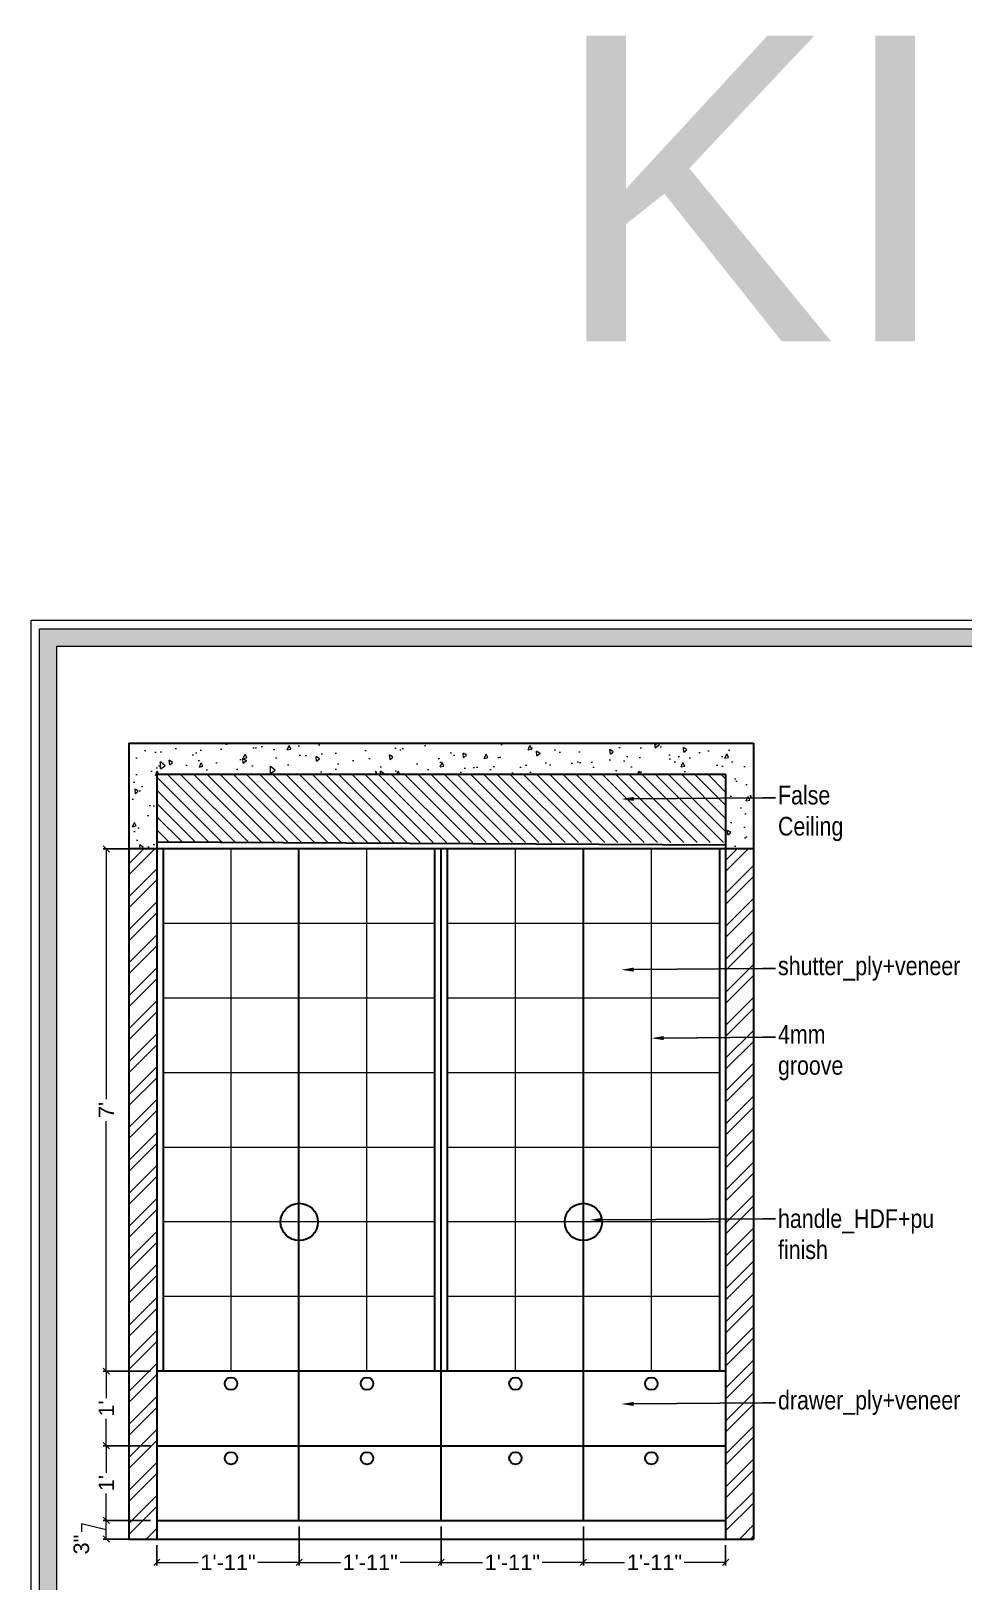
# Model space of a CAD drawing. Header units: millimetres. Extents: x 56222 to 3066687, y -650199 to -121287.
# Drawn here: x 136643.7 to 136793.8, y -182875.8 to -182626.3 of the extents above; entities that cross this region are included whole.
import ezdxf
from ezdxf import colors
from ezdxf.entities.mleader import LeaderData, LeaderLine
from ezdxf.math import Vec2, Vec3

# ---------------------------------------------------------------- set-up
doc = ezdxf.new("R2010")
doc.units = ezdxf.units.MM
doc.header["$MEASUREMENT"] = 0
doc.header["$PDMODE"] = 35
doc.linetypes.add('DASHED', pattern=[0.75, 0.5, -0.25])
doc.linetypes.add('DASHEDX2', pattern=[1.5, 1, -0.5])
doc.layers.get('Defpoints').update_dxf_attribs({"color": 220})
doc.layers.add('AR HATCH-7', color=7, linetype='Continuous')
for name, color, linetype, lineweight in [('dim05', 1, 'Continuous', 13), ('Dimension', 10, 'DASHEDX2', 20), ('FURNITURE', 32, 'Continuous', 9), ('furniture dimensions', 1, 'DASHED', 0), ('GROUND FLOOR', 7, 'Continuous', 9), ('GROUND FLOOR  ( HATCH )', 251, 'Continuous', 9), ('SECTION ( SLAB PLine )', 104, 'Continuous', 30), ('Text', 7, 'Continuous', 15), ('wall', 7, 'Continuous', 30), ('XX~SLAB ( BEAM )~ ( DIM )', 7, 'Continuous', 9)]:
    doc.layers.add(name, color=color, linetype=linetype, lineweight=lineweight)
doc.styles.add('Arial', font='arial.ttf')
doc.styles.get("Standard").update_dxf_attribs({"font": 'arial.ttf', "height": 6})
doc.styles.add('style4', font='ARIALN.TTF')
doc.dimstyles.new('ISO-25', dxfattribs={"dimtxt": 2.5, "dimasz": 1, "dimexe": 0.5, "dimexo": 1, "dimtad": 0, "dimdec": 1, "dimlunit": 4, "dimtxsty": 'Standard', "dimblk": 'OBLIQUE', "dimcen": 2.5, "dimclrd": 1, "dimclre": 1, "dimclrt": 5, "dimadec": 0, "dimazin": 0, "dimtfac": 1, "dimtdec": 1, "dimtmove": 0, "dimatfit": 3, "dimfxl": 1, "dimlwd": -1, "dimarcsym": 0})

# ---------------------------------------------------------------- blocks, each defined once
blk = doc.blocks.new('_Oblique')
at = {"layer": 'wall', "color": 0, "lineweight": -2}
blk.add_line((-0.5, -0.5), (0.5, 0.5), dxfattribs=at)
blk = doc.blocks.new('*D644')
at = {"layer": 'Defpoints', "color": 0, "lineweight": 30, "transparency": 16777216}
for p in [(136686.84, -182865.85), (136663.93, -182868.85), (136686.84, -182872.6)]:
    blk.add_point(p, dxfattribs=at)
at = {"layer": 'dim05', "color": 1, "linetype": 'Continuous', "lineweight": -2, "transparency": 16777216}
for p, q in [((136686.84, -182866.85), (136686.84, -182873.1)), ((136663.93, -182869.85), (136663.93, -182873.1))]:
    blk.add_line(p, q, dxfattribs=at)
at = {"layer": 'dim05', "color": 1, "linetype": 'Continuous', "transparency": 16777216}
for p, q in [((136663.93, -182872.6), (136670.59, -182872.6)), ((136686.84, -182872.6), (136680.19, -182872.6))]:
    blk.add_line(p, q, dxfattribs=at)
at = {"layer": 'dim05', "color": 1, "transparency": 16777216, "rotation": 180}
blk.add_blockref('_Oblique', (136663.93, -182872.6), dxfattribs=at)
at = {"layer": 'dim05', "color": 1, "transparency": 16777216}
blk.add_blockref('_Oblique', (136686.84, -182872.6), dxfattribs=at)
at = {"layer": 'dim05', "color": 5, "lineweight": 25, "transparency": 16777216, "insert": (136675.39, -182872.6), "char_height": 2.5, "attachment_point": 5, "style": 'Arial'}
blk.add_mtext('1\'-11"', dxfattribs=at)
blk = doc.blocks.new('*D645')
at = {"layer": 'Defpoints', "color": 0, "lineweight": 30, "transparency": 16777216}
for p in [(136686.84, -182865.85), (136709.68, -182865.85), (136709.68, -182872.6)]:
    blk.add_point(p, dxfattribs=at)
at = {"layer": 'dim05', "color": 1, "linetype": 'Continuous', "lineweight": -2, "transparency": 16777216}
for p, q in [((136686.84, -182866.85), (136686.84, -182873.1)), ((136709.68, -182866.85), (136709.68, -182873.1))]:
    blk.add_line(p, q, dxfattribs=at)
at = {"layer": 'dim05', "color": 1, "linetype": 'Continuous', "transparency": 16777216}
for p, q in [((136686.84, -182872.6), (136693.46, -182872.6)), ((136709.68, -182872.6), (136703.06, -182872.6))]:
    blk.add_line(p, q, dxfattribs=at)
at = {"layer": 'dim05', "color": 1, "transparency": 16777216, "rotation": 180}
blk.add_blockref('_Oblique', (136686.84, -182872.6), dxfattribs=at)
at = {"layer": 'dim05', "color": 1, "transparency": 16777216}
blk.add_blockref('_Oblique', (136709.68, -182872.6), dxfattribs=at)
at = {"layer": 'dim05', "color": 5, "lineweight": 25, "transparency": 16777216, "insert": (136698.26, -182872.6), "char_height": 2.5, "attachment_point": 5, "style": 'Arial'}
blk.add_mtext('1\'-11"', dxfattribs=at)
blk = doc.blocks.new('*D646')
at = {"layer": 'Defpoints', "color": 0, "lineweight": 30, "transparency": 16777216}
for p in [(136709.68, -182865.85), (136732.55, -182865.85), (136732.55, -182872.6)]:
    blk.add_point(p, dxfattribs=at)
at = {"layer": 'dim05', "color": 1, "linetype": 'Continuous', "lineweight": -2, "transparency": 16777216}
for p, q in [((136709.68, -182866.85), (136709.68, -182873.1)), ((136732.55, -182866.85), (136732.55, -182873.1))]:
    blk.add_line(p, q, dxfattribs=at)
at = {"layer": 'dim05', "color": 1, "linetype": 'Continuous', "transparency": 16777216}
for p, q in [((136709.68, -182872.6), (136716.31, -182872.6)), ((136732.55, -182872.6), (136725.92, -182872.6))]:
    blk.add_line(p, q, dxfattribs=at)
at = {"layer": 'dim05', "color": 1, "transparency": 16777216, "rotation": 180}
blk.add_blockref('_Oblique', (136709.68, -182872.6), dxfattribs=at)
at = {"layer": 'dim05', "color": 1, "transparency": 16777216}
blk.add_blockref('_Oblique', (136732.55, -182872.6), dxfattribs=at)
at = {"layer": 'dim05', "color": 5, "lineweight": 25, "transparency": 16777216, "insert": (136721.12, -182872.6), "char_height": 2.5, "attachment_point": 5, "style": 'Arial'}
blk.add_mtext('1\'-11"', dxfattribs=at)
blk = doc.blocks.new('*D647')
at = {"layer": 'Defpoints', "color": 0, "lineweight": 30, "transparency": 16777216}
for p in [(136732.55, -182865.85), (136755.43, -182868.85), (136755.43, -182872.6)]:
    blk.add_point(p, dxfattribs=at)
at = {"layer": 'dim05', "color": 1, "linetype": 'Continuous', "lineweight": -2, "transparency": 16777216}
for p, q in [((136732.55, -182866.85), (136732.55, -182873.1)), ((136755.43, -182869.85), (136755.43, -182873.1))]:
    blk.add_line(p, q, dxfattribs=at)
at = {"layer": 'dim05', "color": 1, "linetype": 'Continuous', "transparency": 16777216}
for p, q in [((136732.55, -182872.6), (136739.19, -182872.6)), ((136755.43, -182872.6), (136748.79, -182872.6))]:
    blk.add_line(p, q, dxfattribs=at)
at = {"layer": 'dim05', "color": 1, "transparency": 16777216, "rotation": 180}
blk.add_blockref('_Oblique', (136732.55, -182872.6), dxfattribs=at)
at = {"layer": 'dim05', "color": 1, "transparency": 16777216}
blk.add_blockref('_Oblique', (136755.43, -182872.6), dxfattribs=at)
at = {"layer": 'dim05', "color": 5, "lineweight": 25, "transparency": 16777216, "insert": (136743.99, -182872.6), "char_height": 2.5, "attachment_point": 5, "style": 'Arial'}
blk.add_mtext('1\'-11"', dxfattribs=at)
blk = doc.blocks.new('*D648')
at = {"layer": 'Defpoints', "color": 0, "lineweight": 30, "transparency": 16777216}
for p in [(136655.81, -182865.85), (136663.93, -182865.85), (136663.93, -182868.85)]:
    blk.add_point(p, dxfattribs=at)
at = {"layer": 'dim05', "color": 1, "linetype": 'Continuous', "lineweight": -2, "transparency": 16777216}
for p, q in [((136662.93, -182865.85), (136655.31, -182865.85)), ((136662.93, -182868.85), (136655.31, -182868.85))]:
    blk.add_line(p, q, dxfattribs=at)
at = {"layer": 'dim05', "color": 1, "linetype": 'Continuous', "transparency": 16777216}
for p, q in [((136655.81, -182868.85), (136655.81, -182865.85)), ((136655.81, -182867.35), (136651.8, -182866.43)), ((136651.8, -182866.43), (136651.8, -182867.68))]:
    blk.add_line(p, q, dxfattribs=at)
at = {"layer": 'dim05', "color": 1, "transparency": 16777216}
for p, rotation in [((136655.81, -182865.85), 90), ((136655.81, -182868.85), 270)]:
    blk.add_blockref('_Oblique', p, dxfattribs=dict(at, rotation=rotation))
at = {"layer": 'dim05', "color": 5, "lineweight": 25, "transparency": 16777216, "insert": (136651.8, -182869.74), "char_height": 2.5, "attachment_point": 5, "rotation": 90, "style": 'Arial'}
blk.add_mtext('3"', dxfattribs=at)
blk = doc.blocks.new('*D649')
at = {"layer": 'Defpoints', "color": 0, "lineweight": 30, "transparency": 16777216}
for p in [(136655.81, -182853.85), (136663.93, -182853.85), (136663.93, -182865.85)]:
    blk.add_point(p, dxfattribs=at)
at = {"layer": 'dim05', "color": 1, "linetype": 'Continuous', "lineweight": -2, "transparency": 16777216}
for p, q in [((136662.93, -182853.85), (136655.31, -182853.85)), ((136662.93, -182865.85), (136655.31, -182865.85))]:
    blk.add_line(p, q, dxfattribs=at)
at = {"layer": 'dim05', "color": 1, "linetype": 'Continuous', "transparency": 16777216}
for p, q in [((136655.81, -182853.85), (136655.81, -182858.2)), ((136655.81, -182865.85), (136655.81, -182861.51))]:
    blk.add_line(p, q, dxfattribs=at)
at = {"layer": 'dim05', "color": 1, "transparency": 16777216}
for p, rotation in [((136655.81, -182853.85), 90), ((136655.81, -182865.85), 270)]:
    blk.add_blockref('_Oblique', p, dxfattribs=dict(at, rotation=rotation))
at = {"layer": 'dim05', "color": 5, "lineweight": 25, "transparency": 16777216, "insert": (136655.81, -182859.85), "char_height": 2.5, "attachment_point": 5, "rotation": 90, "style": 'Arial'}
blk.add_mtext("1'", dxfattribs=at)
blk = doc.blocks.new('*D650')
at = {"layer": 'Defpoints', "color": 0, "lineweight": 30, "transparency": 16777216}
for p in [(136655.81, -182841.85), (136663.93, -182841.85), (136663.93, -182853.85)]:
    blk.add_point(p, dxfattribs=at)
at = {"layer": 'dim05', "color": 1, "linetype": 'Continuous', "lineweight": -2, "transparency": 16777216}
for p, q in [((136662.93, -182841.85), (136655.31, -182841.85)), ((136662.93, -182853.85), (136655.31, -182853.85))]:
    blk.add_line(p, q, dxfattribs=at)
at = {"layer": 'dim05', "color": 1, "linetype": 'Continuous', "transparency": 16777216}
for p, q in [((136655.81, -182841.85), (136655.81, -182846.2)), ((136655.81, -182853.85), (136655.81, -182849.51))]:
    blk.add_line(p, q, dxfattribs=at)
at = {"layer": 'dim05', "color": 1, "transparency": 16777216}
for p, rotation in [((136655.81, -182841.85), 90), ((136655.81, -182853.85), 270)]:
    blk.add_blockref('_Oblique', p, dxfattribs=dict(at, rotation=rotation))
at = {"layer": 'dim05', "color": 5, "lineweight": 25, "transparency": 16777216, "insert": (136655.81, -182847.85), "char_height": 2.5, "attachment_point": 5, "rotation": 90, "style": 'Arial'}
blk.add_mtext("1'", dxfattribs=at)
blk = doc.blocks.new('*D651')
at = {"layer": 'Defpoints', "color": 0, "lineweight": 30, "transparency": 16777216}
for p in [(136655.81, -182757.86), (136663.93, -182757.86), (136663.93, -182841.85)]:
    blk.add_point(p, dxfattribs=at)
at = {"layer": 'dim05', "color": 1, "linetype": 'Continuous', "lineweight": -2, "transparency": 16777216}
for p, q in [((136662.93, -182757.86), (136655.31, -182757.86)), ((136662.93, -182841.85), (136655.31, -182841.85))]:
    blk.add_line(p, q, dxfattribs=at)
at = {"layer": 'dim05', "color": 1, "linetype": 'Continuous', "transparency": 16777216}
for p, q in [((136655.81, -182757.86), (136655.81, -182798.09)), ((136655.81, -182841.85), (136655.81, -182801.62))]:
    blk.add_line(p, q, dxfattribs=at)
at = {"layer": 'dim05', "color": 1, "transparency": 16777216}
for p, rotation in [((136655.81, -182757.86), 90), ((136655.81, -182841.85), 270)]:
    blk.add_blockref('_Oblique', p, dxfattribs=dict(at, rotation=rotation))
at = {"layer": 'dim05', "color": 5, "lineweight": 25, "transparency": 16777216, "insert": (136655.81, -182799.85), "char_height": 2.5, "attachment_point": 5, "rotation": 90, "style": 'Arial'}
blk.add_mtext("7'", dxfattribs=at)

msp = doc.modelspace()

# ---------------------------------------------------------------- hatches: boundary and pattern name
at = {"layer": 'AR HATCH-7', "lineweight": 0, "true_color": 0x939598}
h = msp.add_hatch(dxfattribs=at)
h.set_pattern_fill('AR-CONC', color=252, angle=45)
h.set_pattern_definition([(95, (2616.2085, -376.7315), (5.51551999, 4.62807079), [0.75, -8.25]), (40, (2616.2085, -376.7315), (-6.29992167, 4.3376815), [0.6, -6.6]), (145.4514445, (2616.668, -376.346), (-0.78440164, 8.96575221), [0.63740192, -7.01142112]), (91.1842, (2614.794, -375.317), (8.71693388, 6.37613776), [1.125, -12.375]), (141.6356355, (2615.521, -374.786), (-0.2790007, 13.4971167), [0.9561034, -10.5171376]), (36.184164, (2614.794, -375.317), (-0.2790007, 13.4971167), [0.9, -9.9]), (66, (2615.855, -374.964), (7.06771572, 1.37382476), [0.75, -8.25]), (11, (2615.855, -374.964), (-3.40708593, 6.84808435), [0.6, -6.6]), (116.4514447, (2616.444, -374.849), (3.66062975, 8.22190906), [0.6374019, -7.01142112]), (82.5, (2616.2085, -376.7315), (-2.267931853, 2.439898176), [0, -6.52, 0, -6.7, 0, -6.625]), (52.5, (2616.2085, -376.7315), (-0.92872942, 4.6490945), [0, -3.82, 0, -6.37, 0, -2.525]), (12.5, (2614.6316, -378.3084), (3.934181673, 3.615207618), [0, -2.5, 0, -7.8, 0, -10.35]), (2.5, (2613.9245, -379.0155), (3.41589983, 4.83159807), [0, -3.25, 0, -5.18, 0, -7.35])])
h.paths.add_polyline_path([(136759.928, -182740.855), (136659.428, -182740.855), (136659.428, -182757.855), (136663.928, -182757.855), (136663.928, -182745.855), (136755.428, -182745.855), (136755.428, -182757.855), (136759.928, -182757.855)])
at = {"layer": 'AR HATCH-7', "lineweight": 9, "true_color": 0x939598}
h = msp.add_hatch(dxfattribs=at)
h.set_pattern_fill('ANSI32', color=252, scale=10)
h.set_pattern_definition([(45, (2616.2085, -376.7315), (-2.65165043, 2.65165043), []), (45, (2617.9762, -376.7315), (-2.65165043, 2.65165043), [])])
h.paths.add_polyline_path([(136663.928, -182757.855), (136659.428, -182757.855), (136659.428, -182868.855), (136663.928, -182868.855)])
h.paths.add_polyline_path([(136759.928, -182757.855), (136755.428, -182757.855), (136755.428, -182868.855), (136759.928, -182868.855)])
at = {"layer": 'Dimension', "linetype": 'Continuous', "true_color": 0xd39e00}
h = msp.add_hatch(color=42, dxfattribs=at)
h.paths.add_polyline_path([(136645.084, -182722.471), (136645.084, -183001.349), (137041.287, -183001.349), (137041.287, -182722.471)])
h.paths.add_polyline_path([(136647.865, -182725.252), (137038.507, -182725.252), (137038.507, -182998.568), (136647.865, -182998.568)], flags=16)
at = {"layer": 'GROUND FLOOR  ( HATCH )', "lineweight": 15}
h = msp.add_hatch(dxfattribs=at)
h.set_pattern_fill('ANSI31', color=6, scale=12, angle=90, style=0)
h.set_pattern_definition([(135, (-416.4247, -6.6629), (-1.060660172, -1.060660172), [])])
h.paths.add_polyline_path([(136755.428, -182745.855), (136663.928, -182745.855), (136663.928, -182756.855), (136755.428, -182756.855)])

# ---------------------------------------------------------------- linework, layer by layer
at = {"layer": 'Dimension', "color": 42, "linetype": 'Continuous', "true_color": 0xd39e00}
for points in [[(136643.694, -182721.081), (137042.678, -182721.081), (137042.678, -183002.739), (136643.694, -183002.739)], [(136645.084, -182722.471), (137041.287, -182722.471), (137041.287, -183001.349), (136645.084, -183001.349)], [(136647.865, -182725.252), (137038.507, -182725.252), (137038.507, -182998.568), (136647.865, -182998.568)]]:
    msp.add_lwpolyline(points, close=True, dxfattribs=at)
at = {"layer": 'FURNITURE', "lineweight": 30}
for p, q in [((136664.928, -182757.855), (136664.928, -182841.855)), ((136755.428, -182757.855), (136664.928, -182757.855)), ((136686.803, -182865.855), (136686.803, -182757.855)), ((136708.678, -182841.855), (136708.678, -182757.855)), ((136709.678, -182865.855), (136709.678, -182757.855)), ((136710.678, -182841.855), (136710.678, -182757.855)), ((136732.553, -182865.855), (136732.553, -182757.855)), ((136754.428, -182757.855), (136754.428, -182841.855)), ((136755.428, -182841.855), (136663.928, -182841.855)), ((136663.928, -182853.855), (136709.678, -182853.855)), ((136709.678, -182853.855), (136755.428, -182853.855)), ((136663.928, -182865.855), (136755.428, -182865.855))]:
    msp.add_line(p, q, dxfattribs=at)
at = {"layer": 'FURNITURE', "color": 9, "lineweight": 9, "true_color": 0xc7c8ca}
for p, q in [((136675.866, -182841.855), (136675.866, -182757.836)), ((136697.741, -182841.855), (136697.741, -182757.855)), ((136721.616, -182841.855), (136721.616, -182757.855)), ((136743.491, -182841.855), (136743.491, -182757.855)), ((136708.678, -182769.855), (136664.928, -182769.855)), ((136754.428, -182769.855), (136710.678, -182769.855)), ((136708.678, -182781.855), (136664.928, -182781.855)), ((136754.428, -182781.855), (136710.678, -182781.855)), ((136708.678, -182793.855), (136664.928, -182793.855)), ((136754.428, -182793.855), (136710.678, -182793.855)), ((136708.678, -182805.855), (136664.928, -182805.855)), ((136754.428, -182805.855), (136710.678, -182805.855)), ((136708.678, -182817.855), (136664.928, -182817.855)), ((136754.428, -182817.855), (136710.678, -182817.855)), ((136708.678, -182829.855), (136664.928, -182829.855)), ((136754.428, -182829.855), (136710.678, -182829.855))]:
    msp.add_line(p, q, dxfattribs=at)
at = {"layer": 'FURNITURE', "lineweight": 30}
for centre, radius in [((136686.845, -182817.855), 3), ((136732.553, -182817.855), 3), ((136675.866, -182843.855), 1), ((136697.741, -182843.855), 1), ((136721.616, -182843.855), 1), ((136743.491, -182843.855), 1), ((136675.866, -182855.855), 1), ((136697.741, -182855.855), 1), ((136721.616, -182855.855), 1), ((136743.491, -182855.855), 1)]:
    msp.add_circle(centre, radius, dxfattribs=at)
at = {"layer": 'GROUND FLOOR', "color": 6, "lineweight": 30}
for p, q in [((136755.428, -182757.244), (136663.928, -182756.785)), ((136755.428, -182757.855), (136663.928, -182757.855))]:
    msp.add_line(p, q, dxfattribs=at)
at = {"layer": 'SECTION ( SLAB PLine )', "color": 1}
for p, q in [((136659.428, -182740.855), (136659.428, -182757.855)), ((136659.428, -182740.855), (136759.928, -182740.855)), ((136759.928, -182740.855), (136759.928, -182757.855)), ((136663.928, -182745.855), (136663.928, -182757.855)), ((136663.928, -182745.855), (136755.428, -182745.855)), ((136755.428, -182745.855), (136755.428, -182757.855)), ((136663.928, -182757.855), (136659.428, -182757.855)), ((136759.928, -182757.855), (136755.428, -182757.855))]:
    msp.add_line(p, q, dxfattribs=at)
at = {"layer": 'XX~SLAB ( BEAM )~ ( DIM )', "lineweight": 30}
for p, q in [((136659.428, -182757.855), (136659.428, -182868.855)), ((136663.928, -182757.855), (136663.928, -182868.855)), ((136755.428, -182757.855), (136755.428, -182868.855)), ((136759.928, -182757.855), (136759.928, -182868.855)), ((136659.428, -182868.855), (136759.928, -182868.855))]:
    msp.add_line(p, q, dxfattribs=at)

# ---------------------------------------------------------------- texts
at = {"layer": 'furniture dimensions', "lineweight": 0}
msp.add_text('KIDS DRESSING BEDROOM ', height=49.17075, dxfattribs=at).set_placement((136727.369, -182676.23))

# ---------------------------------------------------------------- dimensions: what is measured, and where the dimension line sits
at = {"layer": 'dim05', "color": 27, "lineweight": 25, "true_color": 0x7d5120}
for base, p1, p2, picture, middle in [((136655.809, -182757.855), (136663.928, -182841.855), (136663.928, -182757.855), '*D651', (136655.809, -182799.855)), ((136655.809, -182841.855), (136663.928, -182853.855), (136663.928, -182841.855), '*D650', (136655.809, -182847.855)), ((136655.809, -182853.855), (136663.928, -182865.855), (136663.928, -182853.855), '*D649', (136655.809, -182859.855))]:
    dim = msp.add_linear_dim(base=base, p1=p1, p2=p2, angle=90, dimstyle='ISO-25', override={"dimtxsty": 'Arial'}, dxfattribs=at)
    dim.commit()
    dim.dimension.update_dxf_attribs({"geometry": picture, "text_midpoint": middle})
dim = msp.add_linear_dim(base=(136655.809, -182865.855), p1=(136663.928, -182868.855), p2=(136663.928, -182865.855), angle=90, dimstyle='ISO-25', override={"dimtxsty": 'Arial', "dimtmove": 1}, dxfattribs=at)
dim.commit()
dim.dimension.update_dxf_attribs({"geometry": '*D648', "text_midpoint": (136651.795, -182868.304), "dimtype": 160})
for base, p1, p2, picture, middle in [((136686.845, -182872.601), (136663.928, -182868.855), (136686.845, -182865.855), '*D644', (136675.387, -182872.601)), ((136709.678, -182872.601), (136686.845, -182865.855), (136709.678, -182865.855), '*D645', (136698.262, -182872.601)), ((136732.553, -182872.601), (136709.678, -182865.855), (136732.553, -182865.855), '*D646', (136721.116, -182872.601)), ((136755.428, -182872.601), (136732.553, -182865.855), (136755.428, -182868.855), '*D647', (136743.991, -182872.601))]:
    dim = msp.add_linear_dim(base=base, p1=p1, p2=p2, dimstyle='ISO-25', override={"dimtxsty": 'Arial'}, dxfattribs=at)
    dim.commit()
    dim.dimension.update_dxf_attribs({"geometry": picture, "text_midpoint": middle})

# ---------------------------------------------------------------- leaders
at = {"layer": 'Text', "color": 1, "lineweight": 0, "ltscale": 20}
ml = msp.add_multileader_mtext('Standard', dxfattribs=at)
ml.set_content('False \\PCeiling', color=1, style='style4')
ml.set_leader_properties()
ml.build(insert=Vec2(0, 0))
ml.multileader.update_dxf_attribs({"dogleg_length": 2.025, "arrow_head_size": 2})
ctx = ml.context
ctx.base_point, ctx.char_height, ctx.arrow_head_size, ctx.landing_gap_size, ctx.plane_origin = Vec3(136763.464, -182749.646), 3, 2, 0.4, Vec3(136696.429, -182746.646)
notes = []
notes.append((ctx, [(0, (1, 1, 0), (136761.439, -182749.646), (1, 0), 2.025, [(0, [(136738.654, -182749.835)], 0, [])])]))
ctx.mtext.insert = Vec3(136763.864, -182747.705)
ml = msp.add_multileader_mtext('Standard', dxfattribs=at)
ml.set_content('shutter_ply+veneer', color=1, style='style4')
ml.set_leader_properties()
ml.build(insert=Vec2(0, 0))
ml.multileader.update_dxf_attribs({"dogleg_length": 2.025, "arrow_head_size": 2})
ctx = ml.context
ctx.base_point, ctx.char_height, ctx.arrow_head_size, ctx.landing_gap_size, ctx.plane_origin = Vec3(136763.464, -182777.105), 3, 2, 0.4, Vec3(136696.429, -182774.105)
notes.append((ctx, [(0, (1, 1, 0), (136761.439, -182777.105), (1, 0), 2.025, [(0, [(136738.654, -182777.294)], 0, [])])]))
ctx.mtext.insert, ctx.mtext.width = Vec3(136763.864, -182775.164), 10.44884
ml = msp.add_multileader_mtext('Standard', dxfattribs=at)
ml.set_content('4mm \\Pgroove', color=1, style='style4')
ml.set_leader_properties()
ml.build(insert=Vec2(0, 0))
ml.multileader.update_dxf_attribs({"dogleg_length": 2.025, "arrow_head_size": 2})
ctx = ml.context
ctx.base_point, ctx.char_height, ctx.arrow_head_size, ctx.landing_gap_size, ctx.plane_origin = Vec3(136763.464, -182788.116), 3, 2, 0.4, Vec3(136696.429, -182785.116)
notes.append((ctx, [(0, (1, 1, 0), (136761.439, -182788.116), (1, 0), 2.025, [(0, [(136743.491, -182788.305)], 0, [])])]))
ctx.mtext.insert = Vec3(136763.864, -182786.175)
ml = msp.add_multileader_mtext('Standard', dxfattribs=at)
ml.set_content('handle_HDF+pu \\Pfinish', color=1, style='style4')
ml.set_leader_properties()
ml.build(insert=Vec2(0, 0))
ml.multileader.update_dxf_attribs({"dogleg_length": 2.025, "arrow_head_size": 2})
ctx = ml.context
ctx.base_point, ctx.char_height, ctx.arrow_head_size, ctx.landing_gap_size, ctx.plane_origin = Vec3(136763.464, -182817.338), 3, 2, 0.4, Vec3(136696.429, -182814.338)
notes.append((ctx, [(0, (1, 1, 0), (136761.439, -182817.338), (1, 0), 2.025, [(0, [(136733.594, -182817.527)], 0, [])])]))
ctx.mtext.insert = Vec3(136763.864, -182815.813)
ml = msp.add_multileader_mtext('Standard', dxfattribs=at)
ml.set_content('drawer_ply+veneer', color=1, style='style4')
ml.set_leader_properties()
ml.build(insert=Vec2(0, 0))
ml.multileader.update_dxf_attribs({"dogleg_length": 2.025, "arrow_head_size": 2})
ctx = ml.context
ctx.base_point, ctx.char_height, ctx.arrow_head_size, ctx.landing_gap_size, ctx.plane_origin = Vec3(136763.464, -182846.945), 3, 2, 0.4, Vec3(136696.429, -182843.945)
notes.append((ctx, [(0, (1, 1, 0), (136761.439, -182846.945), (1, 0), 2.025, [(0, [(136738.654, -182847.135)], 0, [])])]))
ctx.mtext.insert, ctx.mtext.width = Vec3(136763.864, -182845.004), 10.43656
for ctx, leaders in notes:
    for number, flags, end, landing, length, lines in leaders:
        leader = LeaderData()
        leader.index, (leader.has_last_leader_line, leader.has_dogleg_vector, leader.attachment_direction) = number, flags
        leader.last_leader_point, leader.dogleg_vector, leader.dogleg_length = Vec3(end), Vec3(landing), length
        for number, points, colour, breaks in lines:
            line = LeaderLine()
            line.index, line.vertices, line.color, line.breaks = number, Vec3.list(points), colors.encode_raw_color(colour), breaks
            leader.lines.append(line)
        ctx.leaders.append(leader)

doc.saveas('drawing.dxf')
